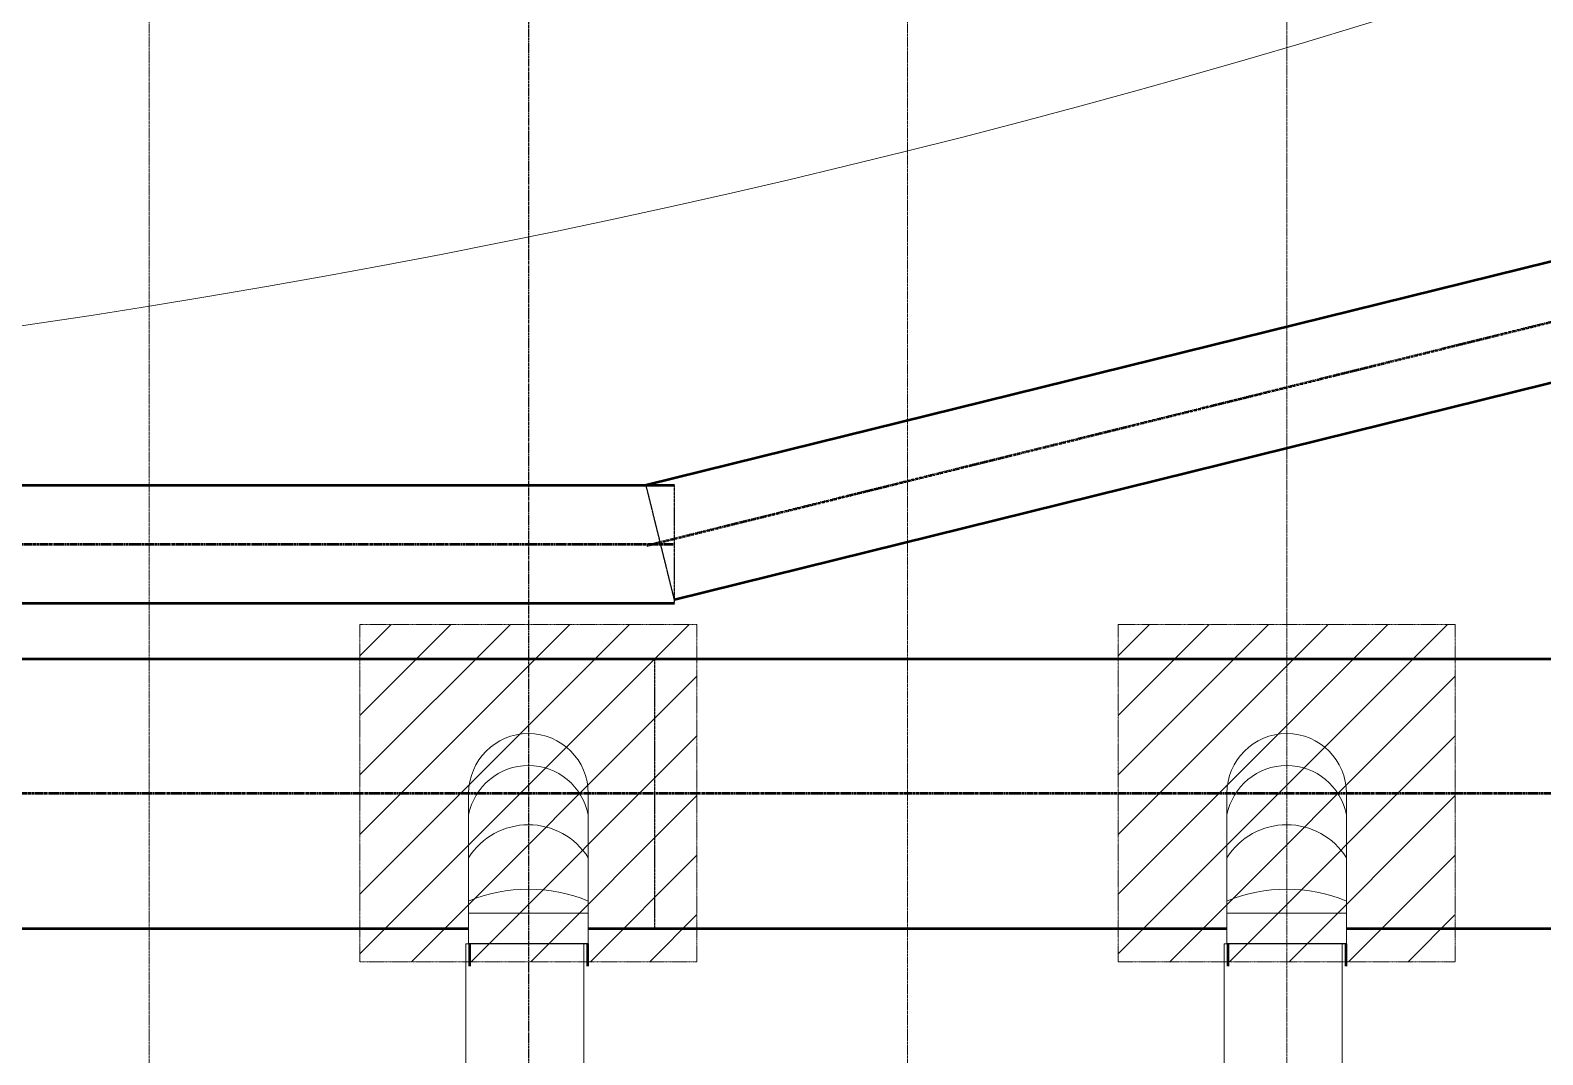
# Model space of a CAD drawing. Header units: inches. Extents: x 0 to 235202, y 0 to 184293.
# Drawn here: x 158795 to 167771, y 134322 to 140400 of the extents above; entities that cross this region are included whole.
import ezdxf
from ezdxf.enums import TextEntityAlignment as Align

# ---------------------------------------------------------------- set-up
doc = ezdxf.new("R2010")
doc.units = ezdxf.units.IN
doc.header["$MEASUREMENT"] = 0
for name, pattern in [('CENTER', [2, 1.25, -0.25, 0.25, -0.25]), ('HIDDEN', [0.375, 0.25, -0.125]), ('PHANTOM2', [1.25, 0.625, -0.125, 0.125, -0.125, 0.125, -0.125])]:
    doc.linetypes.add(name, pattern=pattern)
doc.layers.add('.5', color=8, linetype='Continuous', lineweight=0)
doc.layers.add('DIM', color=251, linetype='Continuous', lineweight=0)
for name, color, linetype in [('2', 2, 'HIDDEN'), ('GRID_TXT45', 4, 'Continuous'), ('M-X-BKGD', 8, 'Continuous'), ('steel elbow 90deg', 3, 'Continuous'), ('WINDOW ELEV', 3, 'Continuous')]:
    doc.layers.add(name, color=color, linetype=linetype)
doc.styles.add('SIMPLEX', font='simplex.shx')
doc.styles.get("Standard").update_dxf_attribs({"font": 'arial.ttf'})
doc.linetypes.add('FENCE_LINE', pattern='A,0.5,-0.1,["X",Standard,S=0.1,R=0,X=-0.02,Y=-0.05],-0.1', length=0.7)

# ---------------------------------------------------------------- blocks, each defined once
blk = doc.blocks.new('FLOOR PLAN REV 2')
at = {"layer": '.5', "color": 8, "linetype": 'CENTER', "ltscale": 10}
for p, q in [((85026.8, 216570.9), (85026.8, 247897.6)), ((89526.8, 216570.9), (89526.8, 247857.9)), ((91776.8, 246037.2), (91776.8, 222708.1))]:
    blk.add_line(p, q, dxfattribs=at)
at = {"color": 8, "linetype": 'PHANTOM2', "ltscale": 20}
blk.add_line((87276.8, 246052.7), (87276.8, 222708.1), dxfattribs=at)
at = {"layer": '2', "color": 8}
for p, q in [((88143.2, 236848.2), (87975.2, 237527.7)), ((88143.9, 236827.7), (88143.9, 237527.7)), ((88026.8, 234899.4), (88026.8, 236499.4))]:
    blk.add_line(p, q, dxfattribs=at)
at = {"layer": 'DIM', "color": 8, "lineweight": 50}
for p, q in [((93799.9, 238967.6), (87975.2, 237527.7)), ((93967.9, 238288), (88143.2, 236848.2)), ((70111.9, 237527.7), (88143.9, 237527.7)), ((70111.9, 236827.7), (88143.9, 236827.7)), ((76026.8, 236497.7), (93726.6, 236497.7)), ((83131.6, 234897.7), (86922, 234897.7)), ((87631.6, 234897.7), (91422, 234897.7)), ((92131.6, 234897.7), (93726.6, 234897.7)), ((86926.8, 234806.4), (86926.8, 234674.3)), ((87626.8, 234806.4), (87626.8, 234674.3)), ((91426.8, 234806.4), (91426.8, 234674.3)), ((92126.8, 234806.4), (92126.8, 234674.3))]:
    blk.add_line(p, q, dxfattribs=at)
at = {"layer": 'DIM', "color": 8, "linetype": 'PHANTOM2', "lineweight": 50, "ltscale": 20}
for p, q in [((93883.9, 238627.8), (87979.4, 237168.2)), ((69761.7, 237177.7), (88143.9, 237177.7)), ((116619.5, 235699.4), (75601.8, 235699.4))]:
    blk.add_line(p, q, dxfattribs=at)
at = {"layer": 'DIM', "color": 8, "linetype": 'HIDDEN', "ltscale": 7}
for p, q in [((86276.8, 236701.2), (88276.8, 236701.2)), ((86276.8, 234701.2), (86276.8, 236701.2)), ((88276.8, 236701.2), (88276.8, 234701.2)), ((90776.8, 236701.2), (92776.8, 236701.2)), ((90776.8, 234701.2), (90776.8, 236701.2)), ((92776.8, 236701.2), (92776.8, 234701.2)), ((88276.8, 234701.2), (86276.8, 234701.2)), ((92776.8, 234701.2), (90776.8, 234701.2))]:
    blk.add_line(p, q, dxfattribs=at)
at = {"layer": 'DIM', "color": 8, "linetype": 'Continuous'}
for p, q in [((86276.8, 236515.7), (86462.2, 236701.2)), ((86276.8, 236162.2), (86815.8, 236701.2)), ((86276.8, 235808.6), (87169.4, 236701.2)), ((86276.8, 235455.1), (87522.9, 236701.2)), ((86276.8, 235101.5), (87876.5, 236701.2)), ((86276.8, 234748), (88230, 236701.2)), ((90776.8, 236515.7), (90962.2, 236701.2)), ((90776.8, 236162.2), (91315.8, 236701.2)), ((90776.8, 235808.6), (91669.4, 236701.2)), ((90776.8, 235455.1), (92022.9, 236701.2)), ((90776.8, 235101.5), (92376.5, 236701.2)), ((90776.8, 234748), (92730, 236701.2)), ((86583.6, 234701.2), (88276.8, 236394.4)), ((91083.6, 234701.2), (92776.8, 236394.4)), ((86937.1, 234701.2), (88276.8, 236040.9)), ((91437.1, 234701.2), (92776.8, 236040.9)), ((87290.7, 234701.2), (88276.8, 235687.3)), ((91790.7, 234701.2), (92776.8, 235687.3)), ((87644.2, 234701.2), (88276.8, 235333.8)), ((92144.2, 234701.2), (92776.8, 235333.8)), ((87997.8, 234701.2), (88276.8, 234980.2)), ((92497.8, 234701.2), (92776.8, 234980.2))]:
    blk.add_line(p, q, dxfattribs=at)
at = {"layer": 'DIM', "color": 8}
for p, q in [((86922, 235699.5), (86922, 234806.4)), ((87631.6, 235699.5), (87631.6, 234806.4)), ((91422, 235699.5), (91422, 234806.4)), ((92131.6, 235699.5), (92131.6, 234806.4)), ((87631.6, 234989.9), (86922, 234989.9)), ((92131.6, 234989.9), (91422, 234989.9))]:
    blk.add_line(p, q, dxfattribs=at)
at = {"layer": 'DIM', "color": 8, "linetype": 'FENCE_LINE', "ltscale": 25}
blk.add_arc((76433.9, 292014.4), 54111.5, 255.14688, 351.11413, dxfattribs=at)
at = {"layer": 'DIM', "color": 8}
for centre, radius, start, end in [((87276.8, 235699.5), 354.8, 0, 180), ((91776.8, 235699.5), 354.8, 0, 180), ((87276.8, 235503.3), 361.4, 10.9356, 169.0644), ((91776.8, 235503.3), 361.4, 10.9356, 169.0644), ((87276.8, 235094), 419.5, 32.25363, 147.74637), ((91776.8, 235094), 419.5, 32.25363, 147.74637), ((87276.8, 234203), 928, 67.52147, 112.47853), ((91776.8, 234203), 928, 67.52147, 112.47853)]:
    blk.add_arc(centre, radius, start, end, dxfattribs=at)
at = {"layer": 'steel elbow 90deg', "color": 8}
for p, q in [((87631.6, 234806.4), (86922, 234806.4)), ((92131.6, 234806.4), (91422, 234806.4))]:
    blk.add_line(p, q, dxfattribs=at)
at = {"layer": 'GRID_TXT45', "color": 8, "style": 'SIMPLEX'}
for p in [(53803.1, 233267.6), (53803.1, 227018.5), (53803.1, 220768)]:
    blk.add_attdef('GRD_TXT', text='', height=450, rotation=180, dxfattribs=at).set_placement(p, align=Align.MIDDLE_CENTER)
blk = doc.blocks.new('PLAN REV 1')
at = {"layer": 'DIM', "color": 8, "linetype": 'Continuous', "ltscale": 10}
for p, q in [((202760.1, 212054.5), (202760.1, 210390.3)), ((203460.1, 212054.5), (203460.1, 210390.3)), ((207260.5, 212054.5), (207260.5, 210390.3)), ((207960.5, 212054.5), (207960.5, 210390.3))]:
    blk.add_line(p, q, dxfattribs=at)
for points in [[(202760.1, 212054.5), (203460.1, 212054.5)], [(207260.5, 212054.5), (207960.5, 212054.5)]]:
    blk.add_lwpolyline(points, dxfattribs=at)
at = {"layer": 'WINDOW ELEV', "color": 1}
blk.add_blockref('FLOOR PLAN REV 2', (115854.5, -22751.9), dxfattribs=at)

msp = doc.modelspace()

# ---------------------------------------------------------------- block references
at = {"layer": 'M-X-BKGD', "color": 8}
msp.add_blockref('PLAN REV 1', (-41380, -77074.9), dxfattribs=at)

doc.saveas('drawing.dxf')
